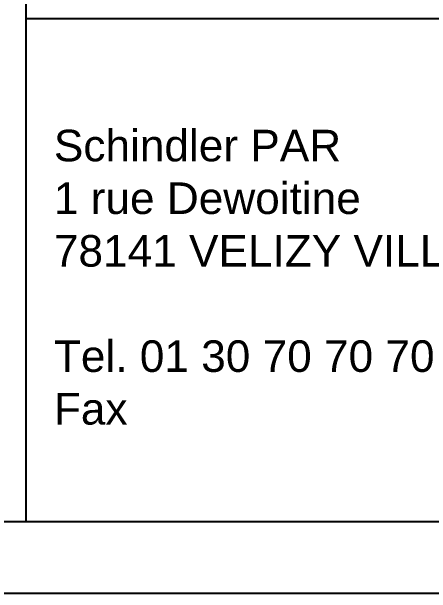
# Paper-space layout 'ldTemplatePARS001R3OrderA3BWPP03 (2)' of a CAD drawing. Header units: millimetres. Extents: x 302 to 722, y -383 to -86.
# Drawn here: x 596.06 to 625.26, y -383 to -342.48 of the extents above; entities that cross this region are included whole.
import ezdxf

# ---------------------------------------------------------------- set-up
doc = ezdxf.new("R2010")
doc.units = ezdxf.units.MM
for name, color, linetype in [('CDO_ALL_DWG_FRAME', 7, 'Continuous'), ('DXF', 7, 'Continuous'), ('DXF_FETT', 7, 'Continuous')]:
    doc.layers.add(name, color=color, linetype=linetype)
doc.layers.add('LDShaft-AM_6', color=2, linetype='Continuous', lineweight=35)
doc.styles.add('CONVERTER_1', font='arial.ttf', dxfattribs={"height": 0.2})

# ---------------------------------------------------------------- blocks, each defined once
blk = doc.blocks.new('LD_20150423135319_00000138')
at = {"layer": 'CDO_ALL_DWG_FRAME', "insert": (0, 24.295), "char_height": 2.2, "width": 134.54363, "attachment_point": 1, "style": 'CONVERTER_1'}
blk.add_mtext('Schindler PAR\\P1 rue Dewoitine\\P78141 VELIZY VILLACOUBLAY CEDEX\\P\\PTel. 01 30 70 70 70\\PFax ', dxfattribs=at)

psp = doc.layouts.new('ldTemplatePARS001R3OrderA3BWPP03 (2)')

# ---------------------------------------------------------------- linework, layer by layer
psp.add_line((597.038, -315.97), (597.038, -378))
at = {"layer": 'CDO_ALL_DWG_FRAME', "linetype": 'Continuous'}
psp.add_line((657.038, -342.97), (597.038, -342.97), dxfattribs=at)
at = {"layer": 'DXF'}
psp.add_line((722, -383), (302, -383), dxfattribs=at)
at = {"layer": 'DXF_FETT'}
psp.add_line((311.65, -378), (717, -378), dxfattribs=at)

# ---------------------------------------------------------------- block references
at = {"layer": 'LDShaft-AM_6'}
psp.add_blockref('LD_20150423135319_00000138', (599, -375), dxfattribs=at)

doc.saveas('drawing.dxf')
